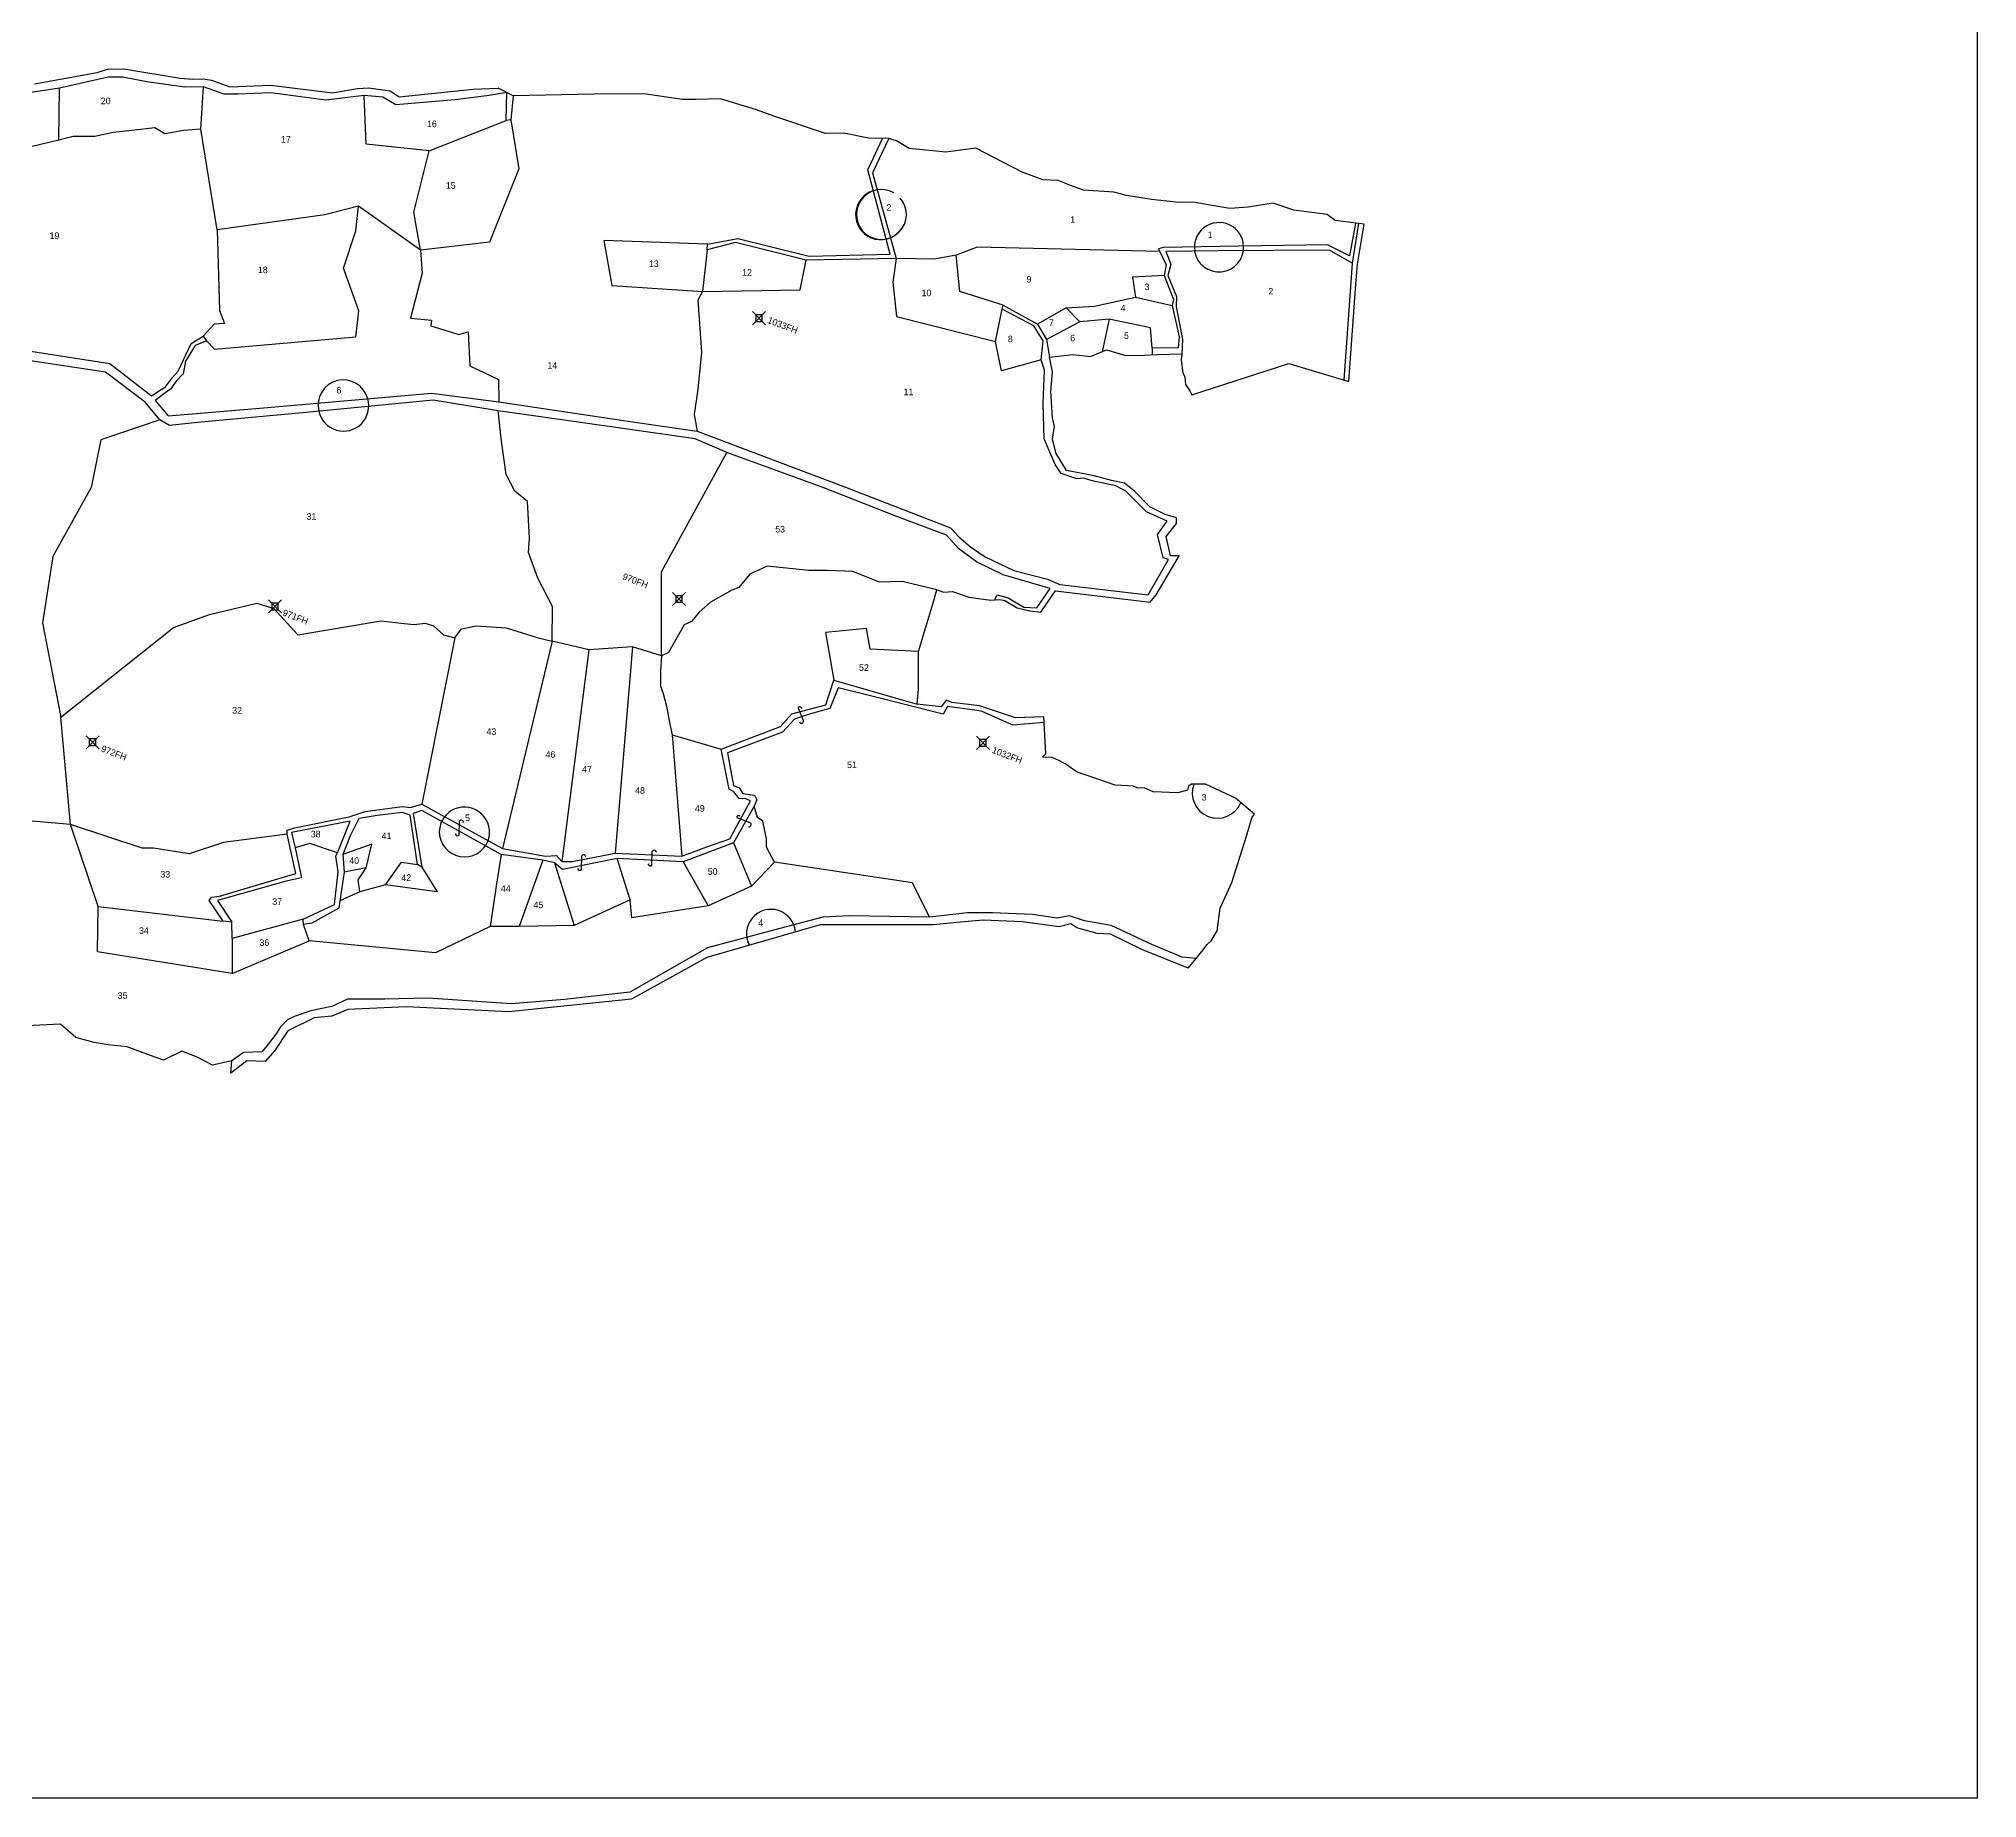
# Model space of a CAD drawing. Extents: x 151273 to 153548, y 177794 to 180070.
# Drawn here: x 152078 to 153548, y 177794 to 179129 of the extents above; entities that cross this region are included whole.
import ezdxf

# ---------------------------------------------------------------- set-up
doc = ezdxf.new("R2010")
doc.units = 0
doc.header["$MEASUREMENT"] = 0
doc.header["$PDMODE"] = 67
doc.header["$PDSIZE"] = 5
for name, color, linetype in [('BORDER-B', 3, 'CONTINUOUS'), ('IMAGE', 7, 'CONTINUOUS'), ('LINK', 4, 'CONTINUOUS'), ('NO', 1, 'CONTINUOUS'), ('PARCEL', 6, 'CONTINUOUS'), ('ROAD', 2, 'CONTINUOUS'), ('TRIG-P', 2, 'CONTINUOUS'), ('TRIG-T', 1, 'CONTINUOUS')]:
    doc.layers.add(name, color=color, linetype=linetype)
picture_1 = doc.add_image_def('image1.tif', size_in_pixel=(10768, 10768))

msp = doc.modelspace()

# ---------------------------------------------------------------- linework, layer by layer
at = {"layer": 'BORDER-B'}
for points in [[(152074.5, 179095.3), (152122, 179103.9), (152130.5, 179106.7), (152143.6, 179106.4), (152184.9, 179099.5), (152194.5, 179098.8), (152202.4, 179099.1), (152208.6, 179098.1), (152222.7, 179093), (152253.7, 179094.3), (152300.5, 179088.5), (152319.4, 179091.6), (152328, 179092.3), (152344.2, 179089.9), (152351.1, 179085.4), (152407.1, 179091.2), (152426.2, 179092.1)], [(153083.3, 178988.8), (153061.2, 178991.5), (153055.2, 178996.1), (153030, 178999.5), (153014.2, 179004.7), (152995.3, 179001.7), (152981.4, 179000.6), (152966.3, 179003.2), (152953.5, 179005.5), (152943, 179005.1), (152921.9, 179007.4), (152903, 179010.4), (152893.2, 179013), (152870.3, 179014.5), (152861.2, 179017.9), (152851.1, 179022), (152839.4, 179022.4), (152823.2, 179028.4), (152788.5, 179046.5), (152765.9, 179043.5), (152738.1, 179046.2), (152728.3, 179051.9), (152722.7, 179053.7), (152707.2, 179054.1), (152688.4, 179057.9), (152674.5, 179057.5), (152635.3, 179070.7), (152622.1, 179075.6), (152595, 179083.9), (152576.5, 179083.5), (152566, 179083.5), (152536.6, 179087.6), (152498.9, 179087.3), (152437.5, 179086.1), (152426.2, 179092.1)], [(152949.6, 178424.2), (152955.9, 178431.4), (152960.2, 178436.9), (152964.1, 178442.2), (152967.2, 178444.9), (152971.8, 178452.6), (152973.9, 178469.6), (152982.8, 178489.1), (152993.9, 178524.4), (152998, 178538.3), (153000.1, 178541), (152985.5, 178553.2), (152962.9, 178563.8), (152952.3, 178563.8), (152949.9, 178562.4), (152949.2, 178559.3), (152941.9, 178557.3), (152923.2, 178558.1), (152916.2, 178560.9), (152911.4, 178560.7), (152908.3, 178562.4), (152894.3, 178563.1), (152873.2, 178570.3), (152865.4, 178573), (152856.4, 178579.3), (152851.5, 178581.8), (152846.6, 178584), (152839.1, 178584.2), (152841.6, 178586.9), (152840.5, 178610.6), (152840.3, 178614.8), (152818.6, 178614.2), (152791.5, 178623.3), (152770.4, 178625.8), (152766, 178627.5), (152762.4, 178622.4), (152744, 178624.5), (152745, 178636), (152745.1, 178664.5), (152756.3, 178701.5), (152759, 178711.2), (152764.2, 178709.6), (152770.8, 178710), (152783.4, 178705.8), (152800.1, 178703.4), (152806.7, 178703.9), (152810.5, 178703.2), (152820, 178697.7), (152829.5, 178695.4), (152837.9, 178694.3), (152849.1, 178710.6), (152921, 178701.9), (152925.3, 178707.4), (152943, 178737), (152936.3, 178737.2), (152932.9, 178751.8), (152940.9, 178761.5), (152940.9, 178765.9), (152932.3, 178768.5), (152920.5, 178774.2), (152909, 178786.2), (152901.4, 178792.1), (152891.5, 178794.3), (152878.4, 178797.8), (152857.3, 178801.8), (152849.5, 178814.7), (152846.7, 178825.7), (152848.4, 178835.1), (152846.7, 178841.9), (152845.5, 178861.7), (152846.7, 178876.7), (152844.4, 178887.9), (152862.1, 178889.8), (152875.7, 178888.3), (152887.7, 178893.4), (152902.5, 178889.2), (152916.4, 178889.4), (152926.1, 178889.8), (152945, 178890.3), (152944.5, 178885.8), (152945.6, 178875.9), (152947.1, 178872.9), (152947.7, 178867.2), (152950.9, 178862.2), (152952.5, 178859.2), (153026, 178883.1), (153071.7, 178869.3), (153076.8, 178943.3), (153078.2, 178958.4), (153083.3, 178988.8)], [(153078.9, 178989.3), (153074.1, 178959.2), (153067.7, 178870.5)], [(152949.6, 178424.2), (152914.6, 178438.3), (152890.7, 178449.9), (152880.7, 178450.5), (152865.2, 178454.9), (152860.8, 178457.7), (152851.9, 178455.5), (152824.1, 178459.4), (152794.2, 178460.5), (152774.2, 178458.8), (152756.5, 178457.1), (152670.5, 178457.1), (152584.5, 178432.2), (152527.4, 178400.6), (152510.2, 178398.9), (152434.2, 178391), (152356.5, 178394.9), (152312.2, 178392.7), (152300, 178387.7), (152286.6, 178386.6), (152266.7, 178376.6), (152256.7, 178361.6), (152249.5, 178353.3), (152235.6, 178353.9), (152223.4, 178344.4), (152224, 178353.9), (152209.5, 178350.5), (152197.9, 178356.6), (152186.2, 178361.1), (152172.4, 178354.4), (152156.8, 178360), (152144.6, 178364.4), (152130.2, 178366.1), (152119.7, 178367.7), (152105.8, 178371.6), (152094.2, 178381.6), (152068.1, 178380.5)]]:
    msp.add_lwpolyline(points, dxfattribs=at)
at = {"layer": 'LINK'}
for points in [[(152654.7, 178611, 0.894395), (152657.8, 178612.1), (152654.3, 178620.6, -1.765084), (152656.3, 178621.1)], [(152399.9, 178534.8, 0.894395), (152396.6, 178535.2), (152396.3, 178526, -1.765084), (152394.3, 178526.3)], [(152616, 178531.5, 0.894395), (152617.3, 178534.5), (152608.7, 178537.7, -1.765084), (152609.6, 178539.5)], [(152492.7, 178508.6, 0.894395), (152489.4, 178508.9), (152489.1, 178499.7, -1.765084), (152487.2, 178500.1)], [(152546.2, 178512, 0.894395), (152542.9, 178512.3), (152542.6, 178503.1, -1.765084), (152540.6, 178503.5)]]:
    msp.add_lwpolyline(points, format="xyb", dxfattribs=at)
at = {"layer": 'PARCEL'}
for points in [[(152200.6, 179060.8), (152187.4, 179059.9), (152173.3, 179057.4), (152165.8, 179062), (152148.3, 179059.9), (152134.1, 179058.3), (152120.3, 179055.3), (152103.7, 179055.3), (152092.8, 179052.4), (152093.4, 179091.9)], [(152367.2, 178969.1), (152320.1, 179002.5), (152294.7, 178995.8), (152213.1, 178984.5), (152200.6, 179060.8), (152202.6, 179093)], [(152092.8, 179052.4), (152052.4, 179042.9), (152048.3, 179085.2)], [(152373.9, 179044.5), (152326, 179049.5), (152324.4, 179086.3)], [(152435.8, 179068), (152441.8, 179030.8), (152419.7, 178975), (152367.2, 178969.1), (152368.5, 178951.6), (152359.7, 178917.5), (152375.6, 178915.8), (152375.1, 178911.7), (152396.4, 178905), (152403.5, 178907.1), (152404.7, 178881.3), (152426.4, 178870.9), (152426.6, 178854)], [(152367.2, 178969.1), (152362.2, 178997.9), (152373.9, 179044.5), (152432.3, 179067.5)], [(152204.8, 178900.2), (152211, 178893.8), (152318.1, 178903.3), (152320.6, 178922.9), (152308.9, 178955.4), (152318.1, 178983.7), (152320.1, 179002.5)], [(152213.1, 178984.5), (152214.7, 178923.3), (152218.5, 178913.3), (152210.6, 178912.9), (152202.4, 178903.7)], [(152585, 178973.6), (152506.4, 178976.3), (152512.5, 178942.1), (152581.1, 178937.6), (152655.4, 178939), (152660, 178961.5)], [(152584.7, 178969.4), (152581.1, 178937.6), (152577.6, 178931.1), (152580.4, 178891.7), (152577.6, 178863.6), (152574.9, 178844.4), (152577.1, 178831.6)], [(152928.3, 178968), (152789.5, 178971.3), (152773.8, 178965.3), (152757, 178962.1), (152728.1, 178962.6), (152725.6, 178944.8), (152728.3, 178918.8), (152803.6, 178899.8), (152808.6, 178924.3)], [(152809.4, 178927.3), (152776.5, 178937.7), (152773.8, 178965.3)], [(152931.5, 178949.7), (152907.5, 178948.5), (152909.7, 178933.4), (152937.6, 178927.1)], [(152889.7, 178916.6), (152867.4, 178914.6), (152857.1, 178925.2), (152878.7, 178926.5), (152909.7, 178933.4)], [(152857.1, 178925.2), (152835.4, 178913)], [(152922.5, 178894.6), (152921.1, 178910.1), (152889.7, 178916.6), (152884.5, 178892)], [(152867.4, 178914.6), (152842.1, 178901.2)], [(152838.1, 178885.9), (152808.1, 178877.5), (152803.6, 178899.8)], [(152550, 178661.1), (152528.1, 178667.9), (152495.1, 178665.7), (152467.2, 178672.2), (152467.5, 178698.7), (152456.4, 178720.2), (152449.2, 178739.6), (152449.9, 178750.4), (152448.5, 178778.3), (152438.8, 178786.2), (152432.3, 178798.8), (152428.8, 178824.2), (152426.1, 178847.2)], [(152169.5, 178840.2), (152124.8, 178825.1), (152117.5, 178789), (152088.3, 178736.5), (152080.5, 178686.2), (152094.4, 178614.6)], [(152759, 178711.2), (152732.7, 178717.7), (152715.4, 178717), (152695.3, 178725.3), (152676.3, 178726), (152662, 178726), (152630.4, 178729.2), (152617.1, 178723.1), (152608.9, 178713.1), (152603.5, 178710.9), (152587.4, 178701.9), (152578.7, 178694.4), (152573, 178687.2), (152567.3, 178684.7), (152555.4, 178663.6), (152550, 178661.1), (152550, 178724.9), (152599.8, 178815.4)], [(152122.7, 178471), (152101.6, 178533.2), (151976.3, 178544.1), (151915, 178551.2), (151864.1, 178590), (151851.2, 178641.6), (151834.7, 178666), (151776.9, 178696.5), (151763.2, 178685)], [(152266, 178525.9), (152217.9, 178519.6), (152191.7, 178511), (152164.8, 178515.3), (152156.2, 178515.3), (152101.6, 178533.2), (152094.4, 178614.6), (152179.8, 178682.8), (152207.1, 178692.5), (152243, 178701.1), (152255.9, 178697.1), (152274.2, 178677.1), (152337.4, 178687.8), (152354.9, 178685.7), (152362.5, 178684.9), (152370.7, 178686), (152377.2, 178683.9), (152384.7, 178677.1), (152393.3, 178674.9), (152398.3, 178681.7), (152409.5, 178683.9), (152432.2, 178682.4), (152456.6, 178674.9), (152467.2, 178672.2)], [(152745.1, 178664.5), (152708.5, 178666.3), (152705.6, 178681.9), (152674.6, 178679), (152680.8, 178642.6)], [(152393.3, 178674.9), (152368.3, 178548.6)], [(152467.2, 178672.2), (152429.4, 178515)], [(152495.1, 178665.7), (152474.6, 178505)], [(152528.1, 178667.9), (152515, 178511.5)], [(152550, 178661.1), (152549.3, 178649.6), (152549.3, 178638.1), (152551.5, 178632.7), (152554, 178623), (152556.5, 178609.4), (152558.3, 178601.2), (152568.7, 178598.3), (152595.5, 178590.4)], [(152558.3, 178601.2), (152565.5, 178509.1)], [(152753.5, 178462.8), (152740.6, 178489), (152635.8, 178504.7), (152629.7, 178515.9), (152629.7, 178522.3), (152626.9, 178535.6), (152622.9, 178538.5), (152620.3, 178547)], [(152304.3, 178511.7), (152283.3, 178518.7), (152272.1, 178515.6)], [(152326, 178500.4), (152330.3, 178518.3), (152308.4, 178510.5)], [(152604.7, 178519.2), (152618.3, 178486.5)], [(152368.3, 178500.8), (152379.8, 178482.1), (152340.7, 178487.5), (152352.9, 178504.7), (152365.1, 178502.9)], [(152428.5, 178510.3), (152425, 178488.2), (152420, 178455.9)], [(152460.1, 178506.1), (152442.2, 178455.9)], [(152469, 178504.1), (152483.8, 178456.6)], [(152635.8, 178504.7), (152618.3, 178486.5), (152585.6, 178471.4), (152527.5, 178462.4), (152526.4, 178476.1), (152516.5, 178507.3)], [(152566.6, 178504.8), (152585.6, 178471.4)], [(152321.3, 178482.1), (152319.9, 178491.1), (152326, 178500.4), (152309.3, 178497)], [(152526.4, 178476.1), (152483.8, 178456.6), (152442.2, 178455.9), (152420, 178455.9), (152378.7, 178435.8), (152282.9, 178444.8), (152278.6, 178457.2)], [(152340.7, 178487.5), (152321.3, 178482.1), (152306.1, 178475.2)], [(152224.4, 178420.1), (152122.3, 178436.5), (152122.7, 178471), (152217.6, 178459.8)], [(152278.3, 178461.3), (152224.4, 178446.6), (152224.1, 178459.2)], [(152224.4, 178446.6), (152224.4, 178420.1), (152282.9, 178444.8)]]:
    msp.add_lwpolyline(points, dxfattribs=at)
for centre, radius, start, end in [((152716.4, 178996), 19, 107.0967, 318.611), ((152717, 178996.1), 18.9, 60.3086, 40.8597), ((152973.1, 178971.3), 18.7, 2.5286, 189.4171), ((152973.1, 178971.2), 18.7, 188.9304, 3.0153), ((152308.7, 178851.5), 19.1, 14.5808, 193.9685), ((152308.9, 178850.8), 19.1, 191.9965, 16.5528), ((152971.9, 178557), 19.1, 159.1241, 337.874), ((152400.6, 178527.3), 19.1, 340.7266, 177.9138), ((152400.7, 178527.8), 19.2, 179.6552, 338.9852), ((152633.2, 178450.2), 18.6, 4.7672, 207.5982)]:
    msp.add_arc(centre, radius, start, end, dxfattribs=at)
at = {"layer": 'ROAD'}
for points in [[(152437.5, 179086.1), (152435.8, 179068), (152432.3, 179067.5), (152432.8, 179088.6), (152419.4, 179086.3), (152393.6, 179083), (152348.6, 179079.3), (152338.6, 179085.2), (152324.4, 179086.3), (152295.4, 179082.8), (152253.8, 179088.4), (152228.9, 179087.3), (152218.2, 179087.3), (152202.6, 179093), (152188.4, 179092.7), (152159.7, 179096.7), (152141.4, 179100.2), (152130.2, 179100.2), (152093.4, 179091.9), (152070, 179088.4)], [(152722.7, 179053.7), (152710.3, 179027.8), (152728.1, 178962.6), (152660, 178961.5), (152606.2, 178974.9), (152584.7, 178969.4), (152585, 178973.6), (152608.1, 178978), (152662.1, 178964.4), (152723.7, 178966), (152706.6, 179029.9), (152712.7, 179043), (152717.7, 179053.9)], [(153076.6, 178989.6), (153072.1, 178964.8), (153065.6, 178968), (153055.3, 178973), (152988.2, 178972.1), (152930.8, 178971.1), (152927.2, 178970), (152928.3, 178968), (152933, 178957.8), (152931.5, 178949.7), (152938.5, 178931.7), (152937.6, 178927.1), (152942.9, 178903.3), (152942, 178894.9), (152922.5, 178894.6), (152922.3, 178889.6)], [(153074.1, 178959.2), (153056.9, 178969.1), (152972.1, 178968.5), (152932.7, 178968), (152936.5, 178958.4), (152934.4, 178949.7), (152940.8, 178934), (152940.5, 178926.2), (152945.5, 178901.3), (152945, 178890.3)], [(152037.3, 178897.8), (152131.5, 178883), (152163.2, 178858.6), (152170.4, 178863.2), (152173.9, 178865.3), (152179, 178872.3), (152183.3, 178877.1), (152193.2, 178898.1), (152202.4, 178903.7), (152202.4, 178903.7), (152204.8, 178900.2), (152196.4, 178896.7), (152188.9, 178884.7), (152187.3, 178875.3), (152182, 178869.6), (152177.7, 178863.5), (152174.4, 178861.3), (152165.9, 178854.9), (152175.8, 178843.3), (152245.3, 178849.2), (152375.7, 178860.4), (152426.6, 178854), (152528.1, 178838.7), (152577.1, 178831.6), (152689.8, 178789.3), (152769.5, 178758.4), (152776, 178751.2), (152784.6, 178743.9), (152795.6, 178736.4), (152817.5, 178725.9), (152843, 178719.4), (152852.4, 178715.2), (152919.4, 178707.6), (152934.7, 178734.2), (152930.7, 178735.5), (152926.4, 178753.2), (152933.7, 178763.4), (152918.1, 178770.4), (152912.7, 178775.8), (152902.3, 178786.2), (152894.7, 178790.3), (152876.8, 178794), (152870.3, 178795.9), (152865.2, 178795.6), (152853.4, 178799.6), (152848.9, 178806.3), (152840.5, 178825.9), (152839.7, 178852.7), (152840.8, 178877.9), (152838.1, 178885.9), (152839.7, 178900.2), (152832.7, 178911.7), (152808.6, 178924.3), (152809.4, 178927.3), (152835.4, 178913), (152842.1, 178901.2), (152844.4, 178887.9)], [(152802.9, 178703.6), (152804.9, 178707.5), (152813.2, 178705.1), (152825, 178698.1), (152834.9, 178697.5), (152845, 178712.4), (152809.3, 178722.6), (152789.1, 178732.5), (152775.7, 178742.4), (152766.3, 178752.7), (152728, 178767.1), (152673.2, 178788.7), (152599.8, 178815.4), (152575.7, 178825.9), (152520.7, 178833.8), (152426.1, 178847.2), (152376.8, 178855.1), (152280.4, 178845.9), (152198, 178838.2), (152176.8, 178836.1), (152169.5, 178840.2), (152158.4, 178853.6), (152128.3, 178876.4), (152041.1, 178889.5)], [(152840.5, 178610.6), (152816.6, 178608.6), (152793.5, 178619), (152789.7, 178619.8), (152767, 178622.8), (152763.7, 178616.9), (152709.7, 178630.5), (152684.1, 178636.9), (152677.9, 178621.3), (152663.1, 178617.2), (152651, 178613.1), (152641.9, 178603.3), (152600.3, 178587.7), (152602, 178577.7), (152604.7, 178562.9), (152609.1, 178561.1), (152611.8, 178556.7), (152620.6, 178555.5), (152622.4, 178552), (152620.3, 178547), (152604.7, 178519.2), (152566.6, 178504.8), (152516.5, 178507.3), (152474.9, 178499), (152469, 178504.1), (152460.1, 178506.1), (152428.5, 178510.3), (152368.3, 178543.9), (152361.6, 178541.5), (152368.3, 178500.8), (152365.1, 178502.9), (152359.5, 178540.3), (152353.3, 178542.4), (152334.4, 178540), (152320.5, 178537.7), (152314, 178524.7), (152308.4, 178510.5), (152309.3, 178497), (152306.1, 178475.2), (152305.2, 178469.8), (152284.8, 178458.3), (152278.6, 178457.2), (152278.3, 178461.3), (152301.9, 178472.5), (152304.9, 178497.3), (152303.1, 178509.4), (152304.3, 178511.7), (152314, 178535.6), (152269.5, 178527.1), (152272.1, 178515.6), (152276.9, 178492.6), (152265.3, 178490.2), (152213.2, 178475.4), (152224.1, 178459.2), (152217.6, 178459.8), (152207, 178475.4), (152208.8, 178478.1), (152214.7, 178478.9), (152272.8, 178496.1), (152266, 178525.9), (152266, 178528.8), (152271.6, 178530.6), (152313.2, 178539.1), (152325.3, 178543), (152353.4, 178546.8), (152359.8, 178546), (152368.3, 178548.6), (152429.4, 178515), (152462.2, 178509.1), (152470.4, 178509.7), (152474.6, 178505), (152482.5, 178505), (152515, 178511.5), (152565.5, 178509.1), (152584.6, 178516.2), (152602, 178522.2), (152617.6, 178551.1), (152614.1, 178552.6), (152609, 178552.9), (152604.9, 178557.9), (152601.4, 178560), (152595.5, 178590.4), (152640.3, 178607.5), (152648.9, 178617.2), (152674.9, 178624), (152680.8, 178642.6), (152744, 178624.5)], [(152955.9, 178431.4), (152945.1, 178432.4), (152922.1, 178442), (152891.2, 178456.6), (152871, 178460), (152859.7, 178463.9), (152850.2, 178462.2), (152831.6, 178465), (152801.3, 178466.1), (152782.2, 178466.1), (152753.5, 178462.8), (152692.8, 178463.9), (152672.6, 178462.8), (152640, 178454.3), (152585, 178439.7), (152526, 178406), (152476.5, 178400.4), (152436.1, 178397.1), (152373.1, 178401.5), (152340.1, 178400.6), (152311.9, 178400.6), (152300.1, 178395), (152284, 178391.7), (152272.3, 178387.7), (152266.6, 178385.3), (152261.4, 178380), (152256.9, 178373.2), (152250, 178364.3), (152246.8, 178360.6), (152233.1, 178360.2), (152224, 178353.9)]]:
    msp.add_lwpolyline(points, dxfattribs=at)
at = {"layer": 'TRIG-P'}
for p in [(152624.1, 178917.4), (152563.4, 178704.3), (152256.9, 178698.7), (152118.5, 178595.6), (152794, 178595.2)]:
    msp.add_point(p, dxfattribs=at)

# ---------------------------------------------------------------- texts
at = {"layer": 'NO'}
for s, p in [('20', (152124.7, 179079.8)), ('16', (152372.2, 179062.4)), ('17', (152261.4, 179050.7)), ('15', (152386.5, 179015.7)), ('2', (152720.8, 178998.9)), ('1', (152860.2, 178989.8)), ('19', (152085.8, 178977.5)), ('1', (152964.5, 178978.2)), ('13', (152540.6, 178956.2)), ('18', (152243.9, 178951.6)), ('12', (152611.3, 178949.7)), ('9', (152827.1, 178944.5)), ('10', (152747.4, 178934.1)), ('3', (152916.6, 178938.7)), ('2', (153010.6, 178935.4)), ('7', (152844, 178911.5)), ('4', (152898.4, 178922.5)), ('8', (152812.9, 178899.1)), ('6', (152860.2, 178899.8)), ('5', (152901, 178901.7)), ('14', (152463.6, 178879.1)), ('6', (152303.5, 178860.3)), ('11', (152733.8, 178859)), ('31', (152280.8, 178764.4)), ('53', (152636.4, 178754.8)), ('52', (152700, 178649.8)), ('32', (152224.4, 178617.3)), ('43', (152417.3, 178601.2)), ('46', (152462.1, 178583.8)), ('47', (152489.9, 178572.7)), ('51', (152690.9, 178576)), ('48', (152530.1, 178556.5)), ('49', (152575.5, 178542.9)), ('3', (152959.9, 178551.4)), ('5', (152401.1, 178535.8)), ('38', (152284, 178523.4)), ('41', (152337.8, 178522.1)), ('40', (152313.2, 178503.3)), ('33', (152169.9, 178492.9)), ('42', (152352.7, 178490.3)), ('50', (152585.2, 178495)), ('37', (152254.8, 178472.2)), ('44', (152428.3, 178482.1)), ('45', (152453, 178469.7)), ('4', (152623.5, 178456.1)), ('34', (152153.7, 178450.2)), ('36', (152245.1, 178441.1)), ('35', (152137.5, 178400.9))]:
    msp.add_text(s, height=5, dxfattribs=at).set_placement(p)
at = {"layer": 'TRIG-T'}
for s, p in [('1033FH', (152630.1, 178914)), ('970FH', (152520, 178719.5)), ('971FH', (152262.1, 178692)), ('972FH', (152124.4, 178588.8)), ('1032FH', (152800.4, 178587.7))]:
    msp.add_text(s, height=5, rotation=338.9091, dxfattribs=at).set_placement(p)

# ---------------------------------------------------------------- pictures from other files: only their frames are drawn
at = {"layer": 'IMAGE'}
image = msp.add_image(picture_1, insert=(151272.8, 177794.2), size_in_units=(2275.5, 2275.5), dxfattribs=at)
image.dxf.flags = 15

doc.saveas('drawing.dxf')
